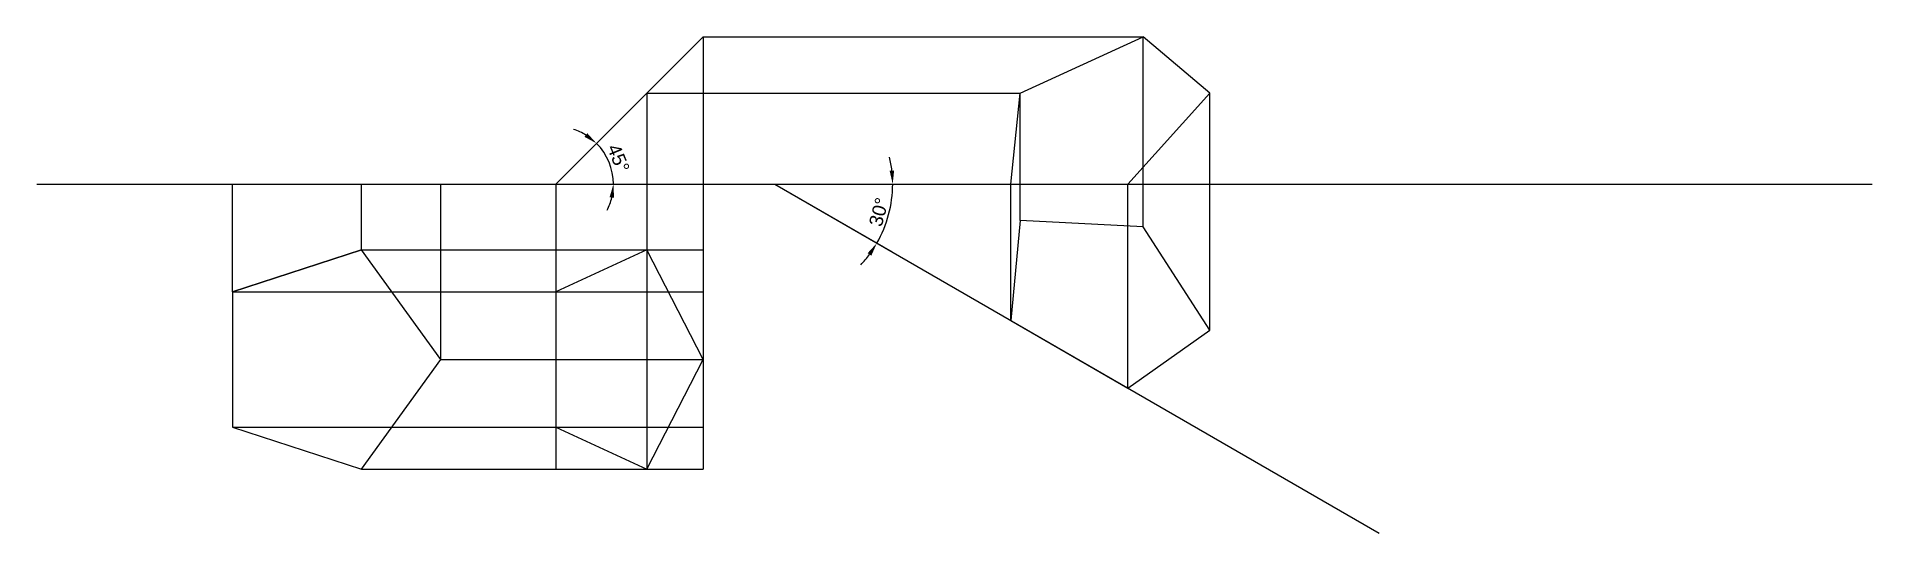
# Model space of a CAD drawing. Header units: millimetres. Extents: x 87 to 494, y 80 to 190.
import ezdxf

# ---------------------------------------------------------------- set-up
doc = ezdxf.new("R2010")
doc.units = ezdxf.units.MM
doc.styles.get("Standard").update_dxf_attribs({"font": ''})
doc.styles.get('Standard').set_extended_font_data('Arial')
doc.dimstyles.new('Decimal-3', dxfattribs={"dimscale": 1.2, "dimtxt": 2.5, "dimasz": 2.5, "dimexe": 1.25, "dimexo": 0.625, "dimtad": 1, "dimtxsty": 'Standard', "dimcen": 2.5, "dimadec": 0, "dimazin": 0, "dimtfac": 1, "dimtmove": 0, "dimatfit": 3, "dimfxl": 1, "dimarcsym": 0})

# ---------------------------------------------------------------- blocks, each defined once
blk = doc.blocks.new('*D6')
at = {"color": 0, "lineweight": -2, "transparency": 16777216}
for start, end in [(6.5832, 13.1665), (330, 0), (316.8335, 323.4168)]:
    blk.add_arc((250.62, 156.99), 26.12, start, end, dxfattribs=at)
at = {"color": 0, "transparency": 16777216}
for points in [[(277.07, 160.01), (276.07, 159.95), (276.74, 156.99)], [(271.18, 141.69), (272.01, 141.14), (273.24, 143.92)]]:
    blk.add_solid(points, dxfattribs=at)
at = {"layer": 'Defpoints', "color": 0, "transparency": 16777216}
for p in [(87.01, 156.99), (250.62, 156.99), (493.89, 156.99), (275.17, 148.05), (384.55, 79.66)]:
    blk.add_point(p, dxfattribs=at)
at = {"color": 0, "transparency": 16777216, "insert": (273.68, 150.81), "char_height": 3, "attachment_point": 5, "rotation": 75}
blk.add_mtext('30°', dxfattribs=at)
blk = doc.blocks.new('*D7')
at = {"color": 0, "lineweight": -2, "transparency": 16777216}
for start, end in [(58.5208, 72.0417), (0, 45), (332.9583, 346.4792)]:
    blk.add_arc((202.1, 156.99), 12.74, start, end, dxfattribs=at)
at = {"color": 0, "transparency": 16777216}
for points in [[(209.06, 168.25), (208.44, 167.46), (211.11, 166)], [(213.99, 154.07), (214.99, 153.95), (214.84, 156.99)]]:
    blk.add_solid(points, dxfattribs=at)
at = {"layer": 'Defpoints', "color": 0, "transparency": 16777216}
for p in [(222.27, 177.16), (214.41, 160.28), (87.01, 156.99), (202.1, 156.99), (493.89, 156.99)]:
    blk.add_point(p, dxfattribs=at)
at = {"color": 0, "transparency": 16777216, "insert": (215.95, 162.72), "char_height": 3, "attachment_point": 5, "rotation": 292.5}
blk.add_mtext('45°', dxfattribs=at)

msp = doc.modelspace()

# ---------------------------------------------------------------- linework, layer by layer
at = {"color": 4}
for p, q in [((202.099, 156.985), (234.743, 189.629)), ((304.979, 177.16), (332.232, 189.629)), ((347.017, 177.16), (332.232, 189.629)), ((302.92, 156.985), (304.979, 177.16)), ((328.901, 156.985), (347.017, 177.16)), ((302.92, 156.985), (328.901, 156.985)), ((304.979, 148.896), (302.92, 126.789)), ((332.232, 147.559), (304.979, 148.896)), ((347.017, 124.626), (332.232, 147.559)), ((130.432, 133.135), (158.964, 142.406)), ((222.274, 142.406), (202.099, 133.135)), ((234.743, 118.135), (222.274, 142.406)), ((202.099, 133.135), (202.099, 103.135)), ((302.92, 126.789), (328.901, 111.789)), ((328.901, 111.789), (347.017, 124.626)), ((222.274, 93.865), (234.743, 118.135)), ((202.099, 103.135), (222.274, 93.865))]:
    msp.add_line(p, q, dxfattribs=at)
for p, q in [((234.743, 189.629), (234.743, 93.865)), ((234.743, 189.629), (332.232, 189.629)), ((332.232, 147.559), (332.232, 189.629)), ((202.099, 156.985), (222.274, 177.16)), ((222.274, 177.16), (222.274, 93.865)), ((222.274, 177.16), (304.979, 177.16)), ((304.979, 148.896), (304.979, 177.16)), ((347.017, 124.626), (347.017, 177.16)), ((87.005, 156.985), (493.885, 156.985)), ((130.432, 133.135), (130.432, 156.985)), ((158.964, 142.406), (158.964, 156.985)), ((176.597, 118.135), (176.597, 156.985)), ((202.099, 156.985), (202.099, 93.865)), ((250.618, 156.985), (276.599, 141.985)), ((250.618, 156.985), (384.55, 79.66)), ((302.92, 126.789), (302.92, 156.985)), ((328.901, 111.789), (328.901, 156.985)), ((158.964, 142.406), (234.743, 142.406)), ((130.432, 133.135), (234.743, 133.135)), ((176.597, 118.135), (234.743, 118.135)), ((130.432, 103.135), (234.743, 103.135)), ((158.964, 93.865), (234.743, 93.865))]:
    msp.add_line(p, q)
msp.add_lwpolyline([(130.432, 133.135), (130.432, 103.135), (158.964, 93.865), (176.597, 118.135), (158.964, 142.406)], close=True, dxfattribs=at)

# ---------------------------------------------------------------- dimensions: what is measured, and where the dimension line sits
for base, line1, line2, picture, middle in [((214.408, 160.283), ((202.099, 156.985), (222.274, 177.16)), ((87.005, 156.985), (493.885, 156.985)), '*D7', (215.951, 162.723)), ((275.167, 148.05), ((87.005, 156.985), (493.885, 156.985)), ((250.618, 156.985), (384.55, 79.66)), '*D6', (273.679, 150.806))]:
    dim = msp.add_angular_dim_2l(base=base, line1=line1, line2=line2, dimstyle='Decimal-3')
    dim.commit()
    dim.dimension.update_dxf_attribs({"geometry": picture, "text_midpoint": middle})

doc.saveas('drawing.dxf')
